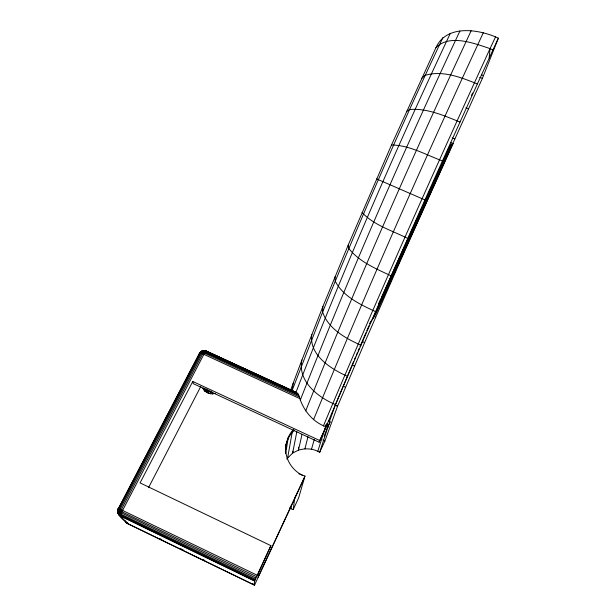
<?xml version="1.0" encoding="UTF-8"?>
<svg xmlns="http://www.w3.org/2000/svg" width="616" height="616" viewBox="0 0 616 616"><rect width="100%" height="100%" fill="white"/><g stroke="black" fill="none" stroke-linecap="round" stroke-linejoin="round"><path stroke-width="0.92" d="M450.981 147.571L400.192 261.223L364.61 342.673L337.56 406.229L324.855 441.118L319.658 452.383C313.444 448.386 305.451 448.032 298.49 450.134L298.498 447.308L298.49 450.134L292.615 453.083L286.686 459.028M254.485 585.2L254.631 581.088L257.165 575.213L118.326 508.385L118.495 512.088L120.69 516.177L127.497 523.592L254.485 585.2L304.566 477.462M287.71 457.457L292.477 430.676L293.863 429.452M322.884 306.575L322.622 312.05L291.953 390.921L293.231 383.106L301.909 359.998L322.884 306.575L348.148 245.23L391.476 145.037L435.928 47.678C446.523 24.039 479.217 29.191 498.367 38.169L482.42 78.294L451.751 145.861M285.508 451.998C285.223 444.067 288.18 435.766 294.248 430.499M285.454 452.922C285.608 444.983 287.041 436.867 292.477 430.676M254.716 580.796L120.597 515.792L120.775 514.067L119.335 511.588L119.165 508.824L200.539 353.053L201.586 352.183L203.958 350.758L206.391 351.02L296.512 392.569C298.521 393.932 299.284 396.442 299.9 398.668C303.934 411.165 313.49 422.376 326.033 426.811C381.343 296.335 439.116 166.905 498.367 38.169M254.562 585.123L127.751 523.608C123.855 519.912 115.438 515.014 118.326 508.385C116.94 511.095 117.787 514.822 120.69 516.177L254.631 581.088M118.341 508.516L199.368 353.361C200.693 350.797 204.019 350.196 206.391 351.02L203.865 354.354L122.022 511.534L118.38 514.014L120.597 515.792L119.473 515.361C117.541 513.621 116.986 510.448 118.657 508.431L199.792 353.207C200.855 350.727 204.443 349.719 206.537 351.274L296.512 392.569M489.173 58.012L490.051 48.602L495.595 36.783M299.422 396.981L204.504 353.191L203.958 350.758L201.193 351.397L201.47 353.445L120.251 509.032L117.633 511.58L117.825 509.748M298.906 473.835L304.966 476.076L298.66 497.813L293.239 509.54L290.991 508.816L291.43 504.388M311.812 334.419C308.878 355.27 331.038 369.007 347.509 376.345M119.096 513.459L119.335 511.588L118.234 510.649M293.239 509.54L294.587 498.998L295.757 495.41M301.909 359.998C297.359 381.088 318.095 397.42 335.427 404.597M285.531 447.424L286.094 443.913M285.655 453.561L288.404 436.86M192.785 381.473L193.239 383.645L319.134 442.242L319.673 440.509L192.785 381.473L140.055 482.898L270.886 545.66L258.374 573.219L258.065 577.292L304.966 476.076M296.843 431.716L292.615 453.083L293.008 451.228M298.49 450.134L302.002 434.411M203.958 350.758L201.286 351.466L199.276 353.692L201.293 351.644L203.765 350.543L206.09 351.105L297.289 393.147M212.766 392.284L212.358 393.932L208.416 393.331L205.036 391.329L202.703 388.234M304.935 448.802L307.985 436.705M211.095 391.068L210.356 393.817L209.887 390.991M206.576 389.374L208.416 393.331L209.117 390.798M311.527 449.164L314.329 439.3M254.978 580.141L120.698 515.084L122.022 511.534L121.406 509.54L202.618 353.823L203.172 352.452L202.41 351.066M119.473 515.361L117.741 511.118L118.318 509.224L119.165 508.824L120.251 509.032L120.451 511.041L121.429 512.874L255.902 577.993M317.817 451.205L325.71 426.334M319.658 452.383L328.513 425.256L330.099 421.845L328.351 421.036M117.81 509.94L118.326 508.385M330.099 421.845L327.958 426.957L325.302 425.902M324.178 436.297L327.689 426.441M329.283 421.96L335.343 404.935L351.828 365.704M290.698 390.105L293.231 383.106M295.934 392.454C342.696 270.786 394.948 151.259 450.342 33.287M300.246 400.223C349.126 275.329 403.026 152.429 459.921 31M305.69 410.918C356.957 282.575 412.712 156.033 471.132 30.8M313.552 419.696C366.936 289.351 424.016 160.522 483.291 32.764M323.361 425.995C376.669 299.214 432.786 173.635 490.051 48.602L492.838 50.004M353.684 361.346L352.198 364.818L354.539 366.112M354.423 359.613L355.54 357.01M356.279 355.27L357.395 352.668M358.135 350.935L359.251 348.333M359.99 346.592L362.216 341.387L364.61 342.673M362.593 340.509L366.004 332.617M366.759 330.861L369.03 325.595M369.793 323.839L370.924 321.205M378.386 304.081L380.765 298.829M381.558 297.074L450.596 144.706L453.153 143.628A27.366 1.001 23.5 0 0 450.758 142.589M372.565 319.157L451.913 144.152M453.153 143.628L375.706 314.337L369.731 323.5M471.379 95.649L472.564 93.039M257.165 575.213L270.886 545.66M319.673 440.509L326.033 426.811L319.134 442.242M199.368 353.361L201.47 353.445L203.172 352.452L205.113 352.229L206.09 351.105L297.875 393.878M442.942 37.476C400.223 127.82 360.26 219.473 322.622 312.05C328.328 328.944 345.645 338.323 360.93 345.26M148.51 487.733L200.901 386.217M119.435 514.991L121.429 512.874L119.912 512.912M201.286 351.466L200.069 352.568L201.193 351.397M435.928 47.678C449.541 33.641 474.374 43.467 490.051 48.602M421.629 78.401L425.186 75.298C442.704 70.093 461.122 77.447 477.308 83.93M122.7 510.148L117.864 512.828L120.698 515.084M127.751 523.608L125.394 521.644L126.334 522.822L127.751 523.608L128.159 523.277M406.575 111.357L409.555 109.532C427.134 108.008 444.02 115.677 459.998 122.03M201.139 351.667L203.765 350.543M119.081 510.194L121.406 509.54L120.451 511.041L256.518 576.638M215.631 393.254L212.358 393.932L212.05 392.053M391.476 145.037C409.278 144.999 425.956 154.955 442.45 160.915M298.075 394.125L205.513 351.397L201.293 351.644M199.792 353.207L203.865 354.354L299.9 398.668M127.489 522.876L126.334 522.822L125.394 521.644M120.775 514.067L255.378 579.186M205.197 350.858L206.537 351.274M479.664 77.408L482.42 78.294M465.85 107.808L468.56 108.809M452.144 137.969L454.839 139.016M375.567 311.65C360.452 304.589 343.251 296.689 335.227 281.173L335.035 276.73M391.26 275.899C376.145 268.799 359.482 261.962 348.833 248.541L348.148 245.23M481.75 74.906L483.498 75.637M407.807 238.477C392.407 230.63 373.943 225.379 362.046 212.474M424.963 199.946L376.561 178.91M204.165 351.328L205.113 352.229L298.267 394.486M205.113 352.229L298.798 395.433M325.918 424.54L328.505 425.741L326.773 424.917M325.464 425.802L327.958 426.957M160.029 538.738L161.754 539.577M179.849 548.356L183.291 550.026M203.103 559.636L204.828 560.468M252.214 583.452L254.793 584.707M374.012 316.362L375.645 317.209M343.228 386.04L345.507 387.341M322.907 439.886L324.855 441.118M302.271 475.198C293.139 470.647 286.717 461.538 285.716 451.359M289.443 507.815L290.991 508.816M118.657 508.431L119.165 508.824M326.542 423.7L328.513 425.256M205.105 350.62L205.513 351.397M119.797 514.976L122.322 517.733M117.741 511.118L118.495 512.088M124.925 520.551L126.334 522.822M200.539 353.053L200.146 352.275M201.586 352.183L202.618 353.823L204.504 353.191L203.172 352.452L203.865 354.354M205.267 389.143L206.622 392.492L205.998 388.727M204.127 388.704L205.036 391.329L204.558 388.511M203.188 388.088L203.711 389.897L203.395 388.018M117.664 511.442L117.902 512.912M207.8 389.566L208.416 393.331M337.56 406.229L335.343 404.935L337.53 406.306M328.051 426.765L325.987 425.448L328.066 426.726"/></g></svg>
